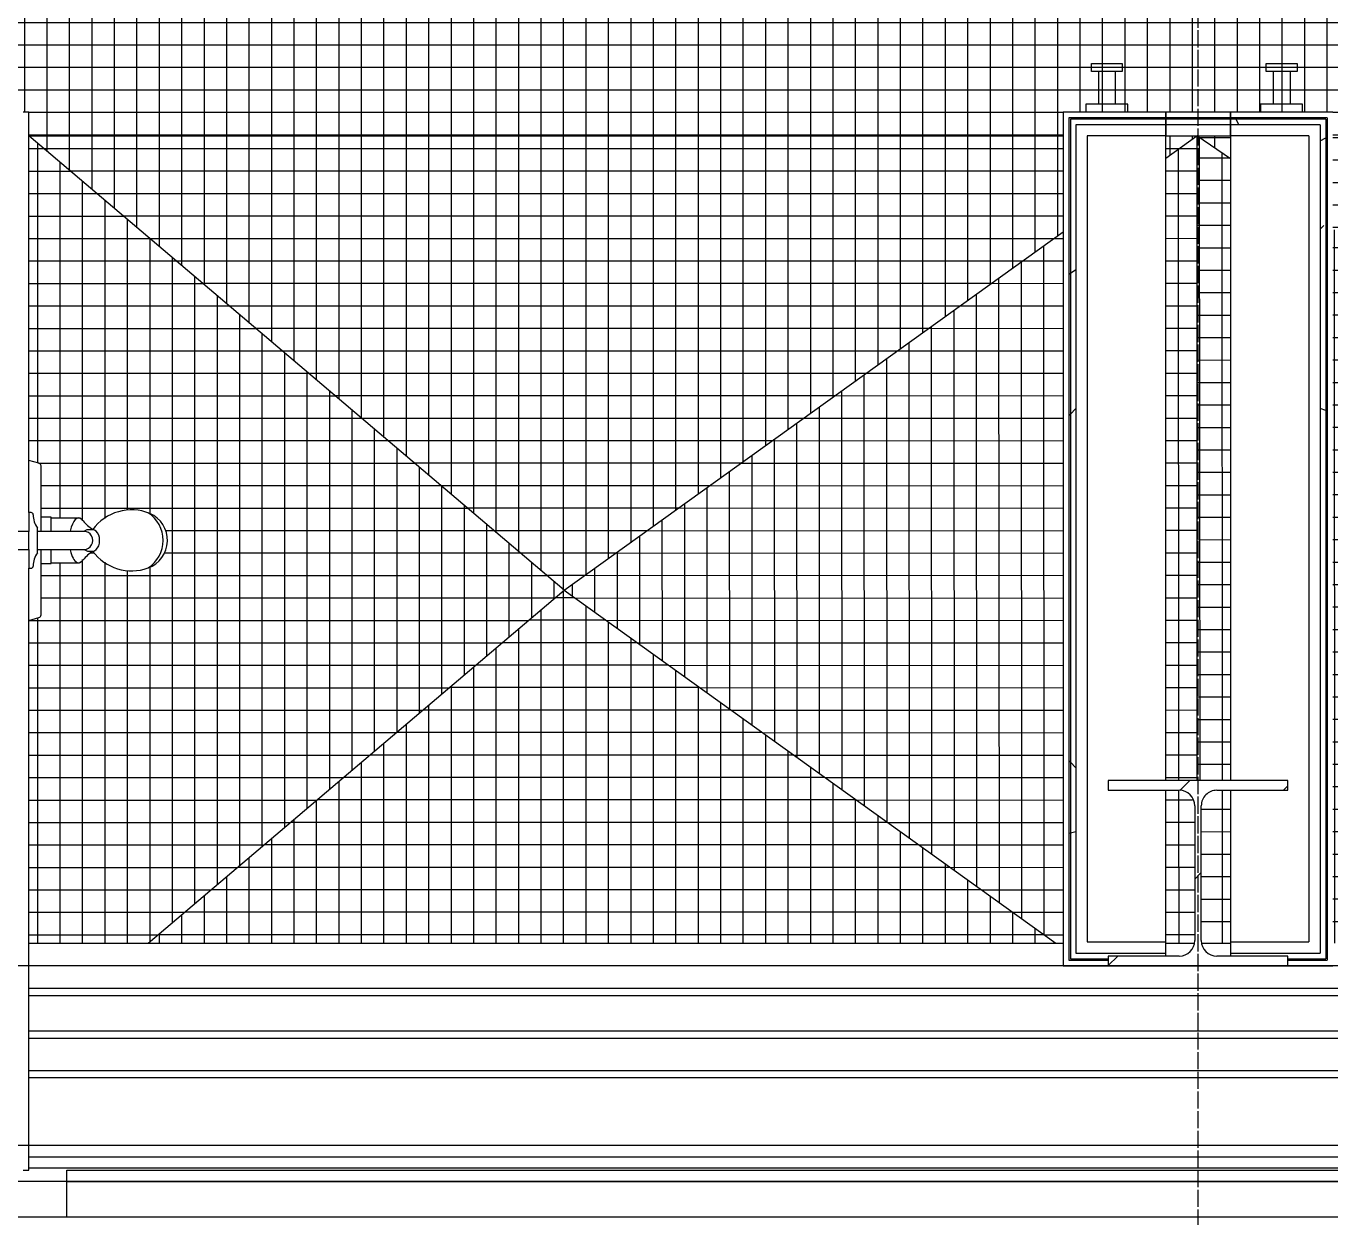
# Model space of a CAD drawing. Header units: inches. Extents: x 23906 to 26777, y -23220 to -20467.
# Drawn here: x 25349.7 to 25407.8, y -22798.5 to -22745.5 of the extents above; entities that cross this region are included whole.
import ezdxf

# ---------------------------------------------------------------- set-up
doc = ezdxf.new("R2010")
doc.units = ezdxf.units.IN
doc.header["$MEASUREMENT"] = 0
doc.linetypes.add('Grid Line 1_2_', pattern=[0.875, 0.5, -0.125, 0.125, -0.125])
for name, color, linetype, lineweight in [('A-ANNO-DIMS', 211, 'Continuous', 9), ('A-ANNO-DIMS-96', 211, 'Continuous', 9), ('A-FLOR', 192, 'Continuous', 20), ('A-FLOR-PATT', 8, 'Continuous', 20), ('A-GENM', 13, 'Continuous', 20), ('A-GLAZ-CWMG', 51, 'Continuous', 20), ('A-WALL', 113, 'Continuous', 20), ('A-WALL-PATT', 111, 'Continuous', 50), ('I-WALL', 2, 'Continuous', 20), ('P-SANR-FIXT', 6, 'Continuous', 20), ('S-COLS', 52, 'Continuous', 20), ('S-GRID', 1, 'Continuous', 9)]:
    doc.layers.add(name, color=color, linetype=linetype, lineweight=lineweight)
doc.styles.add('Arial_B', font='arialbd.ttf', dxfattribs={"height": 9.132806})
doc.dimstyles.new('OD_Dimension_2', dxfattribs={"dimscale": 12, "dimtxt": 9, "dimasz": 1, "dimexe": 0.75, "dimexo": 0.5, "dimgap": 0.5, "dimtad": 1, "dimdec": 4, "dimrnd": 0.0625, "dimzin": 3, "dimdsep": 46, "dimlunit": 4, "dimtxsty": 'Arial_B', "dimblk1": 'OBLIQUE', "dimblk2": 'OBLIQUE', "dimsah": 1, "dimcen": 0.09, "dimdle": 0.75, "dimazin": 0, "dimtfac": 1, "dimtdec": 4, "dimtix": 1, "dimtmove": 0, "dimatfit": 3, "dimfxl": 1, "dimtvp": 1, "dimtfill": 1, "dimfrac": 2, "dimtolj": 1, "dimtzin": 0, "dimlwd": 13, "dimlwe": 13, "dimarcsym": 2})
pattern_1 = [(296.565, (14.4, 8.64), (0.000499, 57.600217), [6.44, -122.358]), (33.69, (17.28, 2.88), (0.000345, 57.60007), [10.384, -197.296]), (33.69, (74.88, 2.88), (0.000345, 57.60007), [10.384, -197.296]), (33.69, (132.48, 2.88), (0.000345, 57.60007), [10.384, -197.296]), (116.565, (25.92, 8.64), (-0.000396, 57.59977), [6.44, -122.358]), (213.69, (23.04, 14.4), (0.000345, 57.60007), [10.384, -197.296]), (213.69, (80.64, 14.4), (0.000345, 57.60007), [10.384, -197.296]), (213.69, (138.24, 14.4), (0.000345, 57.60007), [10.384, -197.296]), (26.565, (37.44, 8.64), (0.0005, 57.60022), [12.88, -115.918]), (26.565, (95.04, 8.64), (0.0005, 57.60022), [12.88, -115.918]), (270, (48.96, 14.4), (57.6, 4e-15), [5.76, -51.84]), (225, (48.96, 8.64), (-4e-15, 57.599504), [8.146, -73.313]), (135, (43.2, 2.88), (4e-15, 57.599504), [8.146, -73.313]), (288.435, (25.92, 25.92), (0.000265, 57.599939), [9.107, -173.04]), (18.435, (28.8, 17.28), (0.000265, 57.59994), [9.107, -173.04]), (18.435, (86.4, 17.28), (0.000265, 57.59994), [9.107, -173.04]), (18.435, (144, 17.28), (0.000265, 57.59994), [9.107, -173.04]), (135, (37.44, 20.16), (4e-15, 57.599504), [8.146, -73.313]), (180, (31.68, 25.92), (-7e-15, -57.6), [5.76, -51.84]), (251.565, (11.52, 40.32), (-0.000265, 57.599939), [9.107, -173.04]), (315, (8.64, 31.68), (-4e-15, 57.599504), [8.146, -73.313]), (71.565, (14.4, 25.92), (-0.000265, 57.599939), [9.107, -173.04]), (135, (17.28, 34.56), (4e-15, 57.599504), [8.146, -73.313]), (225, (34.56, 40.32), (-4e-15, 57.599504), [8.146, -73.313]), (123.69, (28.8, 34.56), (0.000345, 57.600068), [10.384, -197.296]), (123.69, (86.4, 34.56), (0.000345, 57.600068), [10.384, -197.296]), (26.565, (23.04, 43.2), (0.0005, 57.60022), [6.44, -122.358]), (26.565, (80.64, 43.2), (0.0005, 57.60022), [6.44, -122.358]), (315, (28.8, 46.08), (-4e-15, 57.599504), [8.146, -73.313]), (213.69, (54.72, 54.72), (0.000345, 57.60007), [10.384, -197.296]), (213.69, (112.32, 54.72), (0.000345, 57.60007), [10.384, -197.296]), (213.69, (169.92, 54.72), (0.000345, 57.60007), [10.384, -197.296]), (296.565, (46.08, 48.96), (0.000499, 57.600217), [6.44, -122.358]), (45, (48.96, 43.2), (4e-15, 57.599504), [8.146, -73.313]), (90, (54.72, 48.96), (-57.6, 4e-15), [5.76, -51.84]), (213.69, (28.8, 57.6), (0.000345, 57.60007), [10.384, -197.296]), (213.69, (86.4, 57.6), (0.000345, 57.60007), [10.384, -197.296]), (213.69, (144, 57.6), (0.000345, 57.60007), [10.384, -197.296]), (315, (20.16, 51.84), (-4e-15, 57.599504), [4.073, -77.386]), (26.565, (23.04, 48.96), (0.0005, 57.60022), [6.44, -122.358]), (26.565, (80.64, 48.96), (0.0005, 57.60022), [6.44, -122.358]), (90, (28.8, 51.84), (-57.6, 4e-15), [5.76, -51.84]), (333.435, (5.76, 54.72), (-0.0005, 57.60022), [6.44, -122.358]), (333.435, (63.36, 54.72), (-0.0005, 57.60022), [6.44, -122.358]), (243.435, (11.52, 51.84), (0.000396, 57.59977), [6.44, -122.358]), (161.565, (8.64, 46.08), (-0.000265, 57.59994), [9.107, -173.04]), (161.565, (66.24, 46.08), (-0.000265, 57.59994), [9.107, -173.04]), (161.565, (123.84, 46.08), (-0.000265, 57.59994), [9.107, -173.04]), (45, (0, 48.96), (4e-15, 57.599504), [8.146, -73.313]), (26.565, (2.88, 0), (0.0005, 57.60022), [6.44, -122.358]), (26.565, (60.48, 0), (0.0005, 57.60022), [6.44, -122.358]), (116.565, (8.64, 2.88), (-0.000396, 57.59977), [6.44, -122.358]), (206.565, (5.76, 8.64), (0.0005, 57.60022), [6.44, -122.358]), (206.565, (63.36, 8.64), (0.0005, 57.60022), [6.44, -122.358]), (296.565, (0, 5.76), (0.000499, 57.600217), [6.44, -122.358]), (14.036, (43.2, 25.92), (0.000245, 57.59979), [11.875, -225.616]), (14.036, (100.8, 25.92), (0.000245, 57.59979), [11.875, -225.616]), (14.036, (158.4, 25.92), (0.000245, 57.59979), [11.875, -225.616]), (14.036, (216, 25.92), (0.000245, 57.59979), [11.875, -225.616]), (135, (54.72, 28.8), (4e-15, 57.599504), [8.146, -73.313]), (198.435, (48.96, 34.56), (0.000265, 57.59994), [9.107, -173.04]), (198.435, (106.56, 34.56), (0.000265, 57.59994), [9.107, -173.04]), (198.435, (164.16, 34.56), (0.000265, 57.59994), [9.107, -173.04]), (296.565, (40.32, 31.68), (0.000499, 57.600217), [6.44, -122.358]), (333.435, (2.88, 17.28), (-0.0005, 57.60022), [6.44, -122.358]), (333.435, (60.48, 17.28), (-0.0005, 57.60022), [6.44, -122.358]), (45, (8.64, 14.4), (4e-15, 57.599504), [4.073, -77.386]), (116.565, (11.52, 17.28), (-0.000396, 57.59977), [6.44, -122.358]), (225, (8.64, 23.04), (-4e-15, 57.599504), [8.146, -73.313])]

# ---------------------------------------------------------------- blocks, each defined once
blk = doc.blocks.new('Robe_hook_5552 - Robe_hook_5552-134757-Enlarged First Floor Plan _East_')
at = {"layer": 'A-GENM', "color": 43, "lineweight": 13}
for p, q in [((-0.937, 0), (-0.937, -0.35)), ((-0.937, -0.35), (0.938, -0.35)), ((-0.375, -1.813), (-0.375, -0.35)), ((0.375, -1.813), (0.375, -0.35)), ((0.938, -0.35), (0.938, 0)), ((-0.688, -2.163), (-0.688, -1.813)), ((-0.688, -1.813), (0.688, -1.813)), ((0.688, -2.163), (-0.688, -2.163)), ((0.688, -1.813), (0.688, -2.163))]:
    blk.add_line(p, q, dxfattribs=at)
blk = doc.blocks.new('Shower-Unit-Zurn-Z7301-SS-MT-DV2P-HW - Z7301-SS-MT-DV2P-HW-V42-Enlarged First Floor Plan _East_')
at = {"layer": 'P-SANR-FIXT', "color": 43, "lineweight": 13}
for p, q in [((0.4, 2.125), (-0.4, 2.125)), ((-0.4, 2.125), (-0.4, 0)), ((0.4, 0), (0.4, 2.125)), ((-0.4, 0), (-1.238, 0)), ((-1.238, 0), (-1.238, -0.096)), ((-0.4, 0), (0.4, 0)), ((1.238, 0), (0.4, 0)), ((1.238, -0.096), (1.238, 0)), ((-3.562, 0), (-3.434, -0.449)), ((-3.313, -0.54), (-1.029, -0.54)), ((-1.029, -0.54), (-0.4, -0.54)), ((-1.029, -0.54), (-1.029, -0.99)), ((-0.55, -0.38), (-0.4, -0.38)), ((-0.4, -0.38), (-0.4, -2.464)), ((-0.4, -0.38), (0.4, -0.38)), ((0.4, -2.464), (0.4, -0.38)), ((0.4, -0.38), (0.55, -0.38)), ((0.4, -0.54), (1.029, -0.54)), ((1.029, -0.99), (1.029, -0.54)), ((1.029, -0.54), (3.313, -0.54)), ((3.434, -0.449), (3.563, 0)), ((-1.029, -0.99), (-0.995, -0.99)), ((-0.995, -0.99), (-0.4, -0.99)), ((-0.995, -0.99), (-0.995, -2.232)), ((0.4, -0.99), (0.995, -0.99)), ((0.995, -2.232), (0.995, -0.99)), ((0.995, -0.99), (1.029, -0.99)), ((-0.476, -2.643), (-0.476, -2.836)), ((0.476, -2.836), (0.476, -2.643))]:
    blk.add_line(p, q, dxfattribs=at)
for centre, radius, start, end in [((-3.313, -0.415), 0.125, 196, 270), ((-1.144, -0.096), 0.0945, 180, 270), ((-1.144, -1.213), 1.023, 54.522, 90), ((1.144, -1.213), 1.023, 90, 125.478), ((1.144, -0.096), 0.0945, 270, 360), ((3.313, -0.415), 0.125, 270, 344), ((-0.625, -2.115), 0.388, 197.50274, 230.49726), ((0.625, -2.115), 0.388, 309.50274, 342.49726), ((0.793, -4.573), 2.151, 126.15343, 200.01754), ((-2.256, -4.093), 2.175, 35.17998, 50.49726), ((-0.793, -4.573), 2.151, 337.82608, 53.84657), ((2.256, -4.093), 2.175, 129.50274, 144.81413), ((0.001, -4.862), 1.308, 200.01754, 336.41809), ((0, -4.514), 1.463, 212.9208, 327.0792)]:
    blk.add_arc(centre, radius, start, end, dxfattribs=at)
for centre, major_axis, ratio, start_param, end_param in [((-0.108, -2.147), (-1.109, 0.077), 0.351489, 2.831356, 4.247568), ((0, -2.836), (-0.476, 0), 0.662364, 0, 3.141593), ((0, -2.464), (-0.4, 0), 0.941821, 0, 3.141593)]:
    blk.add_ellipse(centre, major_axis=major_axis, ratio=ratio, start_param=start_param, end_param=end_param, dxfattribs=at)
blk.add_open_spline([(-0.422, -1.833), (-0.464, -1.842), (-0.571, -1.869), (-0.785, -1.949), (-0.96, -2.075), (-1.018, -2.222), (-0.979, -2.302), (-0.941, -2.34)], degree=3, knots=[0.0572746, 0.0572746, 0.0572746, 0.0572746, 0.1428571, 0.2857143, 0.5714286, 0.7857143, 1, 1, 1, 1], dxfattribs=at)
for points in [[(-0.4, -2.464), (-0.417, -2.482), (-0.444, -2.519), (-0.47, -2.58), (-0.476, -2.621), (-0.476, -2.643)], [(0.476, -2.643), (0.476, -2.621), (0.47, -2.58), (0.444, -2.519), (0.417, -2.482), (0.4, -2.464)]]:
    blk.add_open_spline(points, degree=3, dxfattribs=at)
blk = doc.blocks.new('Generic Models _lan _East_0')
at = {"layer": 'A-GENM', "color": 43, "lineweight": 13}
for p, q in [((23179.476, -22800.801), (23337.976, -22800.801)), ((23179.476, -22801.301), (23337.976, -22801.301))]:
    blk.add_line(p, q, dxfattribs=at)
blk = doc.blocks.new('Generic Models _lan _East_1')
at = {"layer": 'A-GENM', "color": 43, "lineweight": 13}
for p, q in [((23240.828, -22791.294), (23286.89, -22791.294)), ((23291.453, -22791.294), (23292.698, -22791.294)), ((23293.083, -22791.294), (23294.328, -22791.294)), ((23240.828, -22793.293), (23399.328, -22793.293)), ((23240.828, -22793.617), (23399.328, -22793.617)), ((23240.828, -22795.192), (23399.328, -22795.192)), ((23240.828, -22795.516), (23399.328, -22795.516)), ((23240.828, -22796.956), (23399.328, -22796.956)), ((23399.328, -22797.284), (23240.828, -22797.284))]:
    blk.add_line(p, q, dxfattribs=at)
blk = doc.blocks.new('Locker Rooms and Restrooms_rvt-1-Enlarged First Floor Plan _East_')
at = {"layer": 'A-FLOR-PATT', "lineweight": 9}
h = blk.add_hatch(dxfattribs=at)
h.set_pattern_fill('FP_38', color=256, style=0, pattern_type=2)
h.set_pattern_definition([(180, (25404.64, -22714.299), (-1e-16, -1), []), (270, (25404.64, -22714.299), (1, 6e-17), [])])
h.paths.add_polyline_path([(25307.828, -22750.354), (25344.203, -22750.354), (25344.203, -22749.291), (25349.828, -22749.291), (25349.828, -22750.354), (25395.89, -22750.354), (25395.89, -22749.291), (25407.89, -22749.291), (25407.89, -22750.354), (25455.296, -22750.354), (25455.296, -22749.291), (25460.921, -22749.291), (25460.921, -22750.354), (25508.328, -22750.354), (25508.328, -22696.49), (25441.828, -22696.49), (25441.828, -22695.428), (25388.703, -22695.428), (25388.703, -22696.49), (25308.203, -22696.49), (25308.203, -22696.24), (25307.953, -22696.24), (25307.953, -22696.178), (25307.89, -22696.178), (25307.89, -22695.928), (25307.828, -22695.928), (25307.828, -22743.453)], flags=0)
h.paths.add_polyline_path([(25349.515, -22749.604), (25349.578, -22749.541), (25349.515, -22749.541)], flags=0)
h.paths.add_polyline_path([(25455.609, -22749.604), (25455.609, -22749.541), (25455.546, -22749.541)], flags=0)
h.paths.add_polyline_path([(25460.609, -22749.604), (25460.609, -22749.541), (25460.609, -22749.541)], flags=0)
h.paths.add_polyline_path([(25407.578, -22749.604), (25407.64, -22749.541), (25407.578, -22749.541)], flags=0)
h.paths.add_polyline_path([(25396.203, -22749.604), (25396.203, -22749.541), (25396.144, -22749.545)], flags=0)
h.paths.add_polyline_path([(25344.515, -22749.604), (25344.475, -22749.541), (25344.475, -22749.564)], flags=0)
h.paths.add_polyline_path([(25508.64, -22696.24), (25508.609, -22696.209), (25508.578, -22696.24)], flags=0)
h.paths.add_polyline_path([(25388.39, -22696.24), (25388.437, -22696.225), (25388.39, -22696.18)], flags=0)
h.paths.add_polyline_path([(25442.078, -22696.24), (25442.14, -22696.237), (25442.14, -22696.178), (25442.081, -22696.237)], flags=0)
h = blk.add_hatch(dxfattribs=at)
h.set_pattern_fill('FP_25', color=256, style=0, pattern_type=2)
h.set_pattern_definition([(0, (25293.221, -22769.92), (0, 1), []), (90, (25293.221, -22769.92), (-1, 6e-17), [])])
h.paths.add_polyline_path([(25349.828, -22786.294), (25355.14, -22786.294), (25373.656, -22770.578), (25349.828, -22750.354), (25349.828, -22764.797), (25350.277, -22764.926), (25350.368, -22765.046), (25350.368, -22767.33), (25352.06, -22767.364), (25352.292, -22767.538), (25352.672, -22767.874), (25353.045, -22767.491), (25353.516, -22767.204), (25353.814, -22767.083), (25354.282, -22767.005), (25354.756, -22767.031), (25355.213, -22767.16), (25355.48, -22767.318), (25355.704, -22767.533), (25355.87, -22767.796), (25355.969, -22768.09), (25355.969, -22768.58), (25355.95, -22768.707), (25355.833, -22768.994), (25355.65, -22769.246), (25355.414, -22769.447), (25355.137, -22769.588), (25354.597, -22769.709), (25354.045, -22769.688), (25353.374, -22769.44), (25352.985, -22769.173), (25352.664, -22768.85), (25352.513, -22768.957), (25352.06, -22769.355), (25350.368, -22769.388), (25350.368, -22771.673), (25350.277, -22771.793), (25349.828, -22771.922), (25349.828, -22786.053)], flags=0)
h = blk.add_hatch(dxfattribs=at)
h.set_pattern_fill('FP_26', color=256, style=0, pattern_type=2)
h.set_pattern_definition([(0, (25387.64, -22738.914), (0, 1), []), (90, (25387.64, -22738.914), (-1, 6e-17), [])])
h.paths.add_polyline_path([(25373.656, -22770.578), (25395.89, -22754.622), (25395.89, -22750.354), (25349.828, -22750.354), (25364.514, -22762.819)], flags=0)
h.paths.add_polyline_path([(25400.453, -22751.348), (25401.838, -22750.354), (25400.453, -22750.354)], flags=0)
h = blk.add_hatch(dxfattribs=at)
h.set_pattern_fill('FP_31', color=256, style=0, pattern_type=2)
h.set_pattern_definition([(270.039, (25384.029, -22763.924), (1, 0.00068), []), (0.039, (25384.029, -22763.924), (-0.00068, 1), [])])
h.paths.add_polyline_path([(25401.543, -22786.294), (25401.698, -22786.294), (25401.746, -22786.178), (25401.746, -22780.178), (25401.543, -22779.689), (25401.054, -22779.486), (25400.453, -22779.486), (25400.453, -22786.294)], flags=0)
h.paths.add_polyline_path([(25395.555, -22786.294), (25395.89, -22786.294), (25395.89, -22754.622), (25373.656, -22770.578), (25395.48, -22786.24)], flags=0)
h.paths.add_polyline_path([(25400.453, -22779.053), (25401.838, -22779.053), (25401.838, -22750.354), (25400.453, -22751.348), (25400.453, -22770.578)], flags=0)
h = blk.add_hatch(dxfattribs=at)
h.set_pattern_fill('FP_30', color=256, style=0, pattern_type=2)
h.set_pattern_definition([(270.042, (25392.973, -22773.336), (1, 0.000733), []), (0.042, (25392.973, -22773.336), (-0.000733, 1), [])])
h.paths.add_polyline_path([(25408.437, -22786.294), (25431.438, -22770.578), (25407.89, -22754.489), (25407.89, -22786.294)], flags=0)
h.paths.add_polyline_path([(25402.237, -22786.294), (25403.328, -22786.294), (25403.328, -22779.486), (25402.726, -22779.486), (25402.237, -22779.689), (25402.035, -22780.178), (25402.061, -22786.24), (25402.083, -22786.294)], flags=0)
h.paths.add_polyline_path([(25401.838, -22779.053), (25403.328, -22779.053), (25403.328, -22751.372), (25401.838, -22750.354), (25401.838, -22770.578)], flags=0)
h = blk.add_hatch(dxfattribs=at)
h.set_pattern_fill('FP_35', color=256, style=0, pattern_type=2)
h.set_pattern_definition([(0, (25429.64, -22719.42), (0, 1), []), (90, (25429.64, -22719.42), (-1, 6e-17), [])])
h.paths.add_polyline_path([(25431.438, -22770.578), (25455.296, -22752.486), (25455.296, -22750.354), (25407.89, -22750.354), (25407.89, -22754.489), (25420.3, -22762.968)], flags=0)
h.paths.add_polyline_path([(25403.328, -22751.372), (25403.328, -22750.354), (25401.838, -22750.354), (25402.096, -22750.53)], flags=0)
h = blk.add_hatch(dxfattribs=at)
h.set_pattern_fill('FP_32', color=256, style=0, pattern_type=2)
h.set_pattern_definition([(0, (25375.64, -22756.902), (0, 1), []), (90, (25375.64, -22756.902), (-1, 6e-17), [])])
h.paths.add_polyline_path([(25355.14, -22786.294), (25395.555, -22786.294), (25373.656, -22770.578), (25359.98, -22782.185)], flags=0)
at = {"layer": 'A-WALL-PATT', "lineweight": 9}
h = blk.add_hatch(dxfattribs=at)
h.set_pattern_fill('FP_21', color=8, style=0, pattern_type=2)
h.set_pattern_definition(pattern_1)
h.paths.add_polyline_path([(25397.89, -22787.053), (25397.89, -22786.99), (25396.203, -22786.99), (25396.203, -22787.053)], flags=0)
h.paths.add_polyline_path([(25396.203, -22749.604), (25400.453, -22749.604), (25400.453, -22749.541), (25396.203, -22749.541)], flags=0)
h.paths.add_polyline_path([(25396.14, -22787.053), (25396.203, -22786.99), (25396.203, -22749.604), (25396.14, -22749.541), (25396.14, -22782.185)], flags=0)
h = blk.add_hatch(dxfattribs=at)
h.set_pattern_fill('FP_21', color=8, style=0, pattern_type=2)
h.set_pattern_definition(pattern_1)
h.paths.add_polyline_path([(25396.453, -22786.99), (25397.89, -22786.99), (25397.89, -22786.869), (25400.453, -22786.869), (25400.453, -22786.74), (25396.453, -22786.74), (25396.453, -22749.854), (25400.453, -22749.854), (25400.453, -22749.604), (25396.203, -22749.604), (25396.203, -22786.99)], flags=0)
h = blk.add_hatch(dxfattribs=at)
h.set_pattern_fill('FP_21', color=8, style=0, pattern_type=2)
h.set_pattern_definition(pattern_1)
h.paths.add_polyline_path([(25400.453, -22749.604), (25403.328, -22749.604), (25403.328, -22749.541), (25400.453, -22749.541)], flags=0)
h = blk.add_hatch(dxfattribs=at)
h.set_pattern_fill('FP_21', color=8, style=0, pattern_type=2)
h.set_pattern_definition(pattern_1)
h.paths.add_polyline_path([(25400.453, -22749.854), (25403.328, -22749.854), (25403.328, -22749.604), (25400.453, -22749.604)], flags=0)
h = blk.add_hatch(dxfattribs=at)
h.set_pattern_fill('FP_21', color=8, style=0, pattern_type=2)
h.set_pattern_definition(pattern_1)
h.paths.add_polyline_path([(25407.578, -22749.604), (25407.578, -22749.541), (25403.328, -22749.541), (25403.328, -22749.604), (25407.328, -22749.604)], flags=0)
h.paths.add_polyline_path([(25407.578, -22786.99), (25405.89, -22787.013), (25405.89, -22787.053), (25407.578, -22787.053)], flags=0)
h.paths.add_polyline_path([(25407.64, -22787.053), (25407.64, -22749.541), (25407.578, -22749.604), (25407.578, -22786.99)], flags=0)
h = blk.add_hatch(dxfattribs=at)
h.set_pattern_fill('FP_21', color=8, style=0, pattern_type=2)
h.set_pattern_definition(pattern_1)
h.paths.add_polyline_path([(25407.328, -22786.99), (25407.578, -22786.99), (25407.578, -22749.604), (25403.328, -22749.604), (25403.328, -22749.854), (25407.328, -22749.854), (25407.328, -22786.74), (25403.328, -22786.74), (25403.328, -22786.869), (25405.89, -22786.869), (25405.89, -22786.99)], flags=0)
at = {"layer": 'A-FLOR', "color": 43, "lineweight": 13}
for p, q in [((25373.656, -22770.578), (25349.828, -22750.354)), ((25349.828, -22750.354), (25395.897, -22750.354)), ((25349.828, -22750.354), (25395.897, -22750.354)), ((25400.453, -22751.348), (25401.838, -22750.354)), ((25403.328, -22751.372), (25401.838, -22750.354)), ((25401.838, -22750.354), (25401.838, -22779.053)), ((25373.656, -22770.578), (25395.89, -22754.622)), ((25355.14, -22786.294), (25373.656, -22770.578)), ((25373.656, -22770.578), (25395.555, -22786.294))]:
    blk.add_line(p, q, dxfattribs=at)
at = {"layer": 'A-WALL', "color": 7}
for p, q in [((25396.203, -22749.541), (25396.14, -22749.541)), ((25396.14, -22749.541), (25396.14, -22787.053)), ((25400.453, -22749.541), (25396.203, -22749.541)), ((25396.453, -22749.604), (25396.203, -22749.604)), ((25396.203, -22749.604), (25396.203, -22786.99)), ((25400.453, -22749.604), (25396.453, -22749.604)), ((25400.453, -22749.541), (25400.453, -22749.291)), ((25400.453, -22749.291), (25400.453, -22749.541)), ((25400.453, -22749.604), (25400.453, -22749.541)), ((25403.328, -22749.541), (25400.453, -22749.541)), ((25400.453, -22749.541), (25400.453, -22749.604)), ((25400.453, -22749.854), (25400.453, -22749.604)), ((25403.328, -22749.604), (25400.453, -22749.604)), ((25400.453, -22749.604), (25400.453, -22749.854)), ((25403.328, -22749.291), (25403.328, -22749.541)), ((25403.328, -22749.541), (25403.328, -22749.291)), ((25407.578, -22749.541), (25403.328, -22749.541)), ((25403.328, -22749.541), (25403.328, -22749.604)), ((25403.328, -22749.604), (25403.328, -22749.541)), ((25407.328, -22749.604), (25403.328, -22749.604)), ((25403.328, -22749.604), (25403.328, -22749.854)), ((25403.328, -22749.854), (25403.328, -22749.604)), ((25407.578, -22749.604), (25407.328, -22749.604)), ((25407.64, -22749.541), (25407.578, -22749.541)), ((25407.578, -22749.604), (25407.578, -22786.99)), ((25407.64, -22749.541), (25407.64, -22787.053)), ((25396.953, -22749.854), (25396.453, -22749.854)), ((25396.453, -22749.854), (25396.453, -22786.74)), ((25400.453, -22749.854), (25396.953, -22749.854)), ((25396.953, -22750.354), (25396.953, -22786.24)), ((25400.453, -22750.354), (25396.953, -22750.354)), ((25400.453, -22750.354), (25400.453, -22749.854)), ((25403.328, -22749.854), (25400.453, -22749.854)), ((25400.453, -22749.854), (25400.453, -22750.354)), ((25406.828, -22749.854), (25403.328, -22749.854)), ((25403.328, -22749.854), (25403.328, -22750.354)), ((25403.328, -22750.354), (25403.328, -22749.854)), ((25406.828, -22750.354), (25403.328, -22750.354)), ((25407.328, -22749.854), (25406.828, -22749.854)), ((25406.828, -22750.354), (25406.828, -22786.24)), ((25407.328, -22749.854), (25407.328, -22786.74)), ((25396.953, -22786.24), (25400.453, -22786.24)), ((25403.328, -22786.24), (25406.828, -22786.24)), ((25396.453, -22786.74), (25396.953, -22786.74)), ((25396.953, -22786.74), (25400.453, -22786.74)), ((25403.328, -22786.74), (25406.828, -22786.74)), ((25406.828, -22786.74), (25407.328, -22786.74)), ((25396.14, -22787.053), (25396.203, -22787.053)), ((25396.203, -22786.99), (25396.453, -22786.99)), ((25396.203, -22787.053), (25397.89, -22787.053)), ((25396.453, -22786.99), (25397.89, -22786.99)), ((25405.89, -22786.99), (25407.328, -22786.99)), ((25405.89, -22787.053), (25407.578, -22787.053)), ((25407.328, -22786.99), (25407.578, -22786.99)), ((25407.578, -22787.053), (25407.64, -22787.053))]:
    blk.add_line(p, q, dxfattribs=at)
at = {"layer": 'I-WALL', "color": 7}
for p, q in [((25349.828, -22749.291), (25349.578, -22749.291)), ((25349.828, -22767.121), (25349.828, -22749.291)), ((25396.14, -22749.291), (25395.89, -22749.291)), ((25395.89, -22749.291), (25395.89, -22787.303)), ((25400.453, -22749.291), (25396.14, -22749.291)), ((25403.328, -22749.291), (25400.453, -22749.291)), ((25407.64, -22749.291), (25403.328, -22749.291)), ((25407.89, -22749.291), (25407.64, -22749.291)), ((25400.453, -22779.053), (25400.453, -22750.354)), ((25400.453, -22750.354), (25403.328, -22750.354)), ((25403.328, -22750.354), (25403.328, -22779.053)), ((25349.828, -22785.49), (25349.828, -22769.598)), ((25400.453, -22786.24), (25400.453, -22779.486)), ((25403.328, -22779.486), (25403.328, -22786.24)), ((25349.828, -22785.74), (25349.828, -22785.49)), ((25349.828, -22786.553), (25349.828, -22785.74)), ((25400.453, -22786.74), (25400.453, -22786.24)), ((25403.328, -22786.24), (25403.328, -22786.74)), ((25349.828, -22796.406), (25349.828, -22786.553)), ((25400.453, -22786.869), (25400.453, -22786.74)), ((25403.328, -22786.74), (25403.328, -22786.869)), ((25395.89, -22787.303), (25396.14, -22787.303)), ((25396.14, -22787.303), (25397.89, -22787.303)), ((25405.89, -22787.303), (25407.64, -22787.303)), ((25407.64, -22787.303), (25407.89, -22787.303)), ((25349.578, -22796.406), (25349.828, -22796.406))]:
    blk.add_line(p, q, dxfattribs=at)
at = {"color": 43, "lineweight": 13}
for name, p, rotation in [('Robe_hook_5552 - Robe_hook_5552-134757-Enlarged First Floor Plan _East_', (25397.828, -22749.291), 180), ('Robe_hook_5552 - Robe_hook_5552-134757-Enlarged First Floor Plan _East_', (25405.609, -22749.291), 180), ('Shower-Unit-Zurn-Z7301-SS-MT-DV2P-HW - Z7301-SS-MT-DV2P-HW-V42-Enlarged First Floor Plan _East_', (25349.828, -22768.359), 89.99999999999926)]:
    blk.add_blockref(name, p, dxfattribs=dict(at, rotation=rotation))
for name, p in [('Generic Models _lan _East_1', (2109, 5)), ('Generic Models _lan _East_0', (2170.352, 5))]:
    blk.add_blockref(name, p, dxfattribs=at)
blk = doc.blocks.new('W-Wide Flange-Column - B2_E-V3-Enlarged First Floor Plan _East_')
at = {"layer": 'S-COLS', "lineweight": 9}
h = blk.add_hatch(dxfattribs=at)
h.set_pattern_fill('FP_4', color=8, style=0, pattern_type=2)
h.set_pattern_definition([(225, (25401.89, -22783.178), (9.503515, -9.503515), []), (225, (25401.89, -22797.578), (9.503515, -9.503515), [])])
h.paths.add_polyline_path([(-4, 4.125), (-4, 3.691), (-0.836, 3.691), (-0.347, 3.489), (-0.145, 3), (-0.145, -3), (-0.347, -3.489), (-0.836, -3.691), (-4, -3.691), (-4, -4.125), (4, -4.125), (4, -3.691), (0.836, -3.691), (0.347, -3.489), (0.145, -3), (0.145, 3), (0.347, 3.489), (0.836, 3.691), (4, 3.691), (4, 4.125), (-1.56, 4.125)], flags=0)
at = {"layer": 'S-COLS', "color": 7}
for p, q in [((4, 4.125), (-4, 4.125)), ((-4, 4.125), (-4, 3.691)), ((4, 3.691), (4, 4.125)), ((-4, 3.691), (-0.836, 3.691)), ((0.836, 3.691), (4, 3.691)), ((-0.145, 3), (-0.145, -3)), ((0.145, -3), (0.145, 3)), ((-0.836, -3.691), (-4, -3.691)), ((-4, -3.691), (-4, -4.125)), ((4, -3.691), (0.836, -3.691)), ((4, -4.125), (4, -3.691)), ((-4, -4.125), (4, -4.125))]:
    blk.add_line(p, q, dxfattribs=at)
for centre, start, end in [((-0.836, 3), 0, 90), ((0.836, 3), 90, 180), ((-0.836, -3), 270, 0), ((0.836, -3), 180, 270)]:
    blk.add_arc(centre, 0.691, start, end, dxfattribs=at)
blk = doc.blocks.new('Rectangular Mullion - Profile_Polycarbonate_Lower-1768513-Enlarged First Floor Plan _East_')
at = {"layer": 'A-GLAZ-CWMG', "color": 43, "lineweight": 13}
for p, q in [((25351.515, -22796.906), (25351.515, -22796.406)), ((25351.515, -22796.406), (25508.328, -22796.406))]:
    blk.add_line(p, q, dxfattribs=at)
at = {"layer": 'A-GLAZ-CWMG', "color": 10, "lineweight": 13}
for p, q in [((25351.515, -22798.48), (25351.515, -22796.906)), ((25351.515, -22796.906), (25508.328, -22796.906))]:
    blk.add_line(p, q, dxfattribs=at)
blk = doc.blocks.new('DIMBLOCK86-Enlarged First Floor Plan _East_')
at = {"layer": 'A-ANNO-DIMS-96', "lineweight": 13}
for p, q in [((25305.39, -22798.584), (25305.39, -23075.649)), ((25305.39, -23066.649), (25305.39, -22798.584)), ((26284.89, -22804.803), (26284.89, -23075.649)), ((26284.89, -23066.649), (26284.89, -22804.803)), ((25296.39, -23066.649), (26293.89, -23066.649))]:
    blk.add_line(p, q, dxfattribs=at)
at = {"layer": 'A-ANNO-DIMS-96', "lineweight": 50}
for p, q in [((25305.39, -23066.649), (25311.39, -23060.649)), ((26284.89, -23066.649), (26290.89, -23060.649)), ((25305.39, -23066.649), (25299.39, -23072.649)), ((26284.89, -23066.649), (26278.89, -23072.649))]:
    blk.add_line(p, q, dxfattribs=at)
at = {"layer": 'A-ANNO-DIMS-96', "color": 0, "lineweight": 13, "insert": (25764.64, -23048.945), "char_height": 9.13281, "width": 73.2, "attachment_point": 1, "line_spacing_factor": 0.938532, "style": 'Arial_B', "bg_fill": 3, "box_fill_scale": 1.25, "bg_fill_color": 0, "bg_fill_transparency": 0}
blk.add_mtext('81\' - 7 1/2"', dxfattribs=at)
blk = doc.blocks.new('_Oblique')
at = {"color": 0, "linetype": 'ByBlock', "lineweight": -2}
blk.add_line((-0.5, -0.5), (0.5, 0.5), dxfattribs=at)

msp = doc.modelspace()

# ---------------------------------------------------------------- linework, layer by layer
at = {"layer": 'A-WALL', "color": 7}
for p, q in [((25683.76523, -22796.90554), (25348.82773, -22796.90554)), ((25348.82773, -22798.48034), (25683.76523, -22798.48034))]:
    msp.add_line(p, q, dxfattribs=at)
at = {"layer": 'S-GRID', "linetype": 'Grid Line 1_2_'}
for p, q in [((25401.89023, -23114.51771), (25401.89023, -20749.66023)), ((25401.89023, -23171.65854), (25401.89023, -20902.42781)), ((26486.39177, -22787.30281), (24012.51838, -22787.30281)), ((26583.90261, -22787.30281), (24110.3815, -22787.30281)), ((26438.39177, -22795.30281), (24060.51838, -22795.30281)), ((26535.90261, -22795.30281), (24198.02235, -22795.30281))]:
    msp.add_line(p, q, dxfattribs=at)

# ---------------------------------------------------------------- block references
at = {"layer": 'A-GLAZ-CWMG', "color": 43, "lineweight": 13}
msp.add_blockref('Rectangular Mullion - Profile_Polycarbonate_Lower-1768513-Enlarged First Floor Plan _East_', (0, 0), dxfattribs=at)
at = {"layer": 'S-COLS', "color": 43, "lineweight": 13, "rotation": 180}
msp.add_blockref('W-Wide Flange-Column - B2_E-V3-Enlarged First Floor Plan _East_', (25401.89023, -22783.17781), dxfattribs=at)

# ---------------------------------------------------------------- next in the draw order: dimensions: what is measured, and where the dimension line sits
at = {"layer": 'A-ANNO-DIMS', "lineweight": 13}
dim = msp.add_linear_dim(base=(26284.89023, -23066.64879), p1=(25305.39023, -22792.58406), p2=(26284.89023, -22798.80281), dimstyle='OD_Dimension_2', override={"dimpost": '<>', "dimfxl": 979.519741}, dxfattribs=at)
dim.commit()
dim.dimension.update_dxf_attribs({"geometry": 'DIMBLOCK86-Enlarged First Floor Plan _East_', "text_midpoint": (25795.14023, -23055.92353)})

# ---------------------------------------------------------------- next in the draw order: block references
at = {"lineweight": 5}
msp.add_blockref('Locker Rooms and Restrooms_rvt-1-Enlarged First Floor Plan _East_', (0, 0), dxfattribs=at)

doc.saveas('drawing.dxf')
